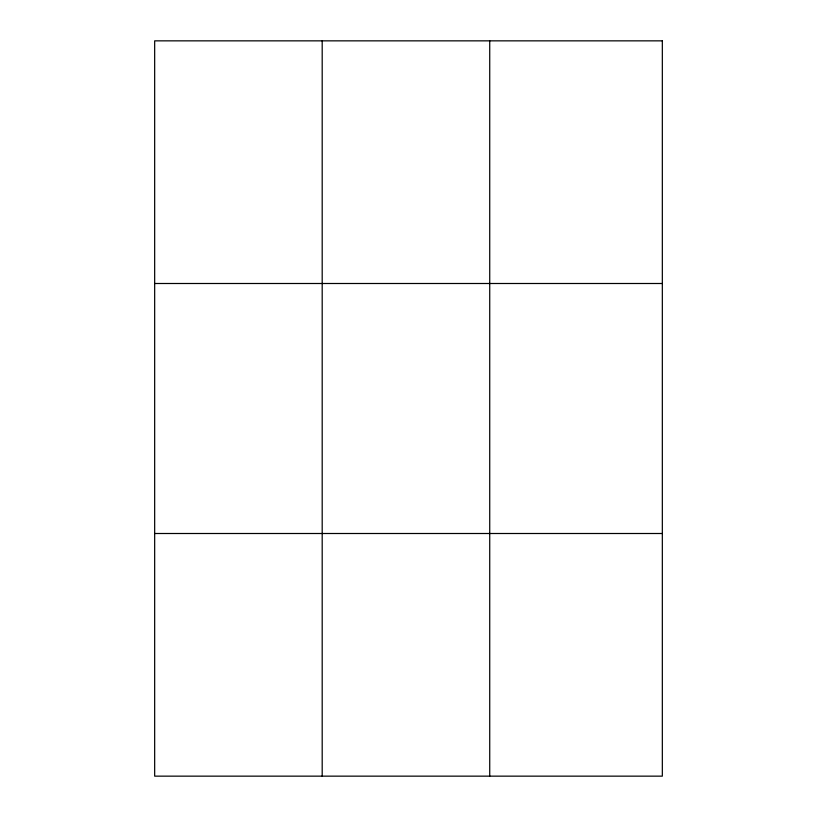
<?xml version="1.0" encoding="UTF-8"?>
<svg xmlns="http://www.w3.org/2000/svg" width="817" height="817" viewBox="0 0 817 817"><rect width="100%" height="100%" fill="white"/><g stroke="black" fill="none" stroke-linecap="round" stroke-linejoin="round"><path stroke-width="1.23" d="M322.194 776.15L322.194 40.85M489.73 776.15L489.73 40.85M154.668 283.499L662.332 283.499M154.668 533.501L662.332 533.501M662.332 40.85L662.332 776.15L154.668 776.15L154.668 40.85L662.332 40.85"/></g></svg>
